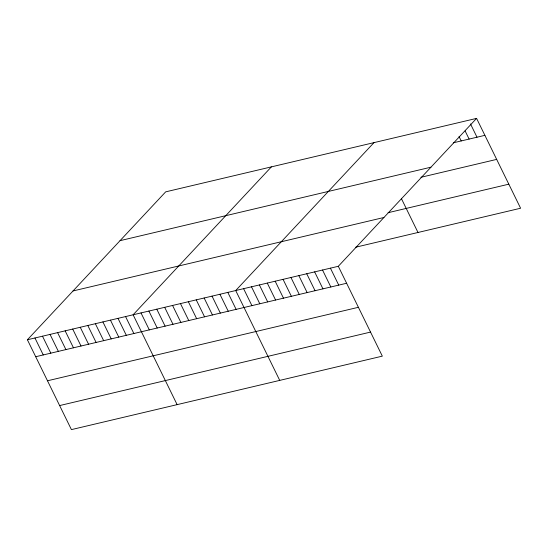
<?xml version="1.0" encoding="UTF-8"?>
<svg xmlns="http://www.w3.org/2000/svg" width="548" height="548" viewBox="0 0 548 548"><rect width="100%" height="100%" fill="white"/><g stroke="black" fill="none" stroke-linecap="round" stroke-linejoin="round"><path stroke-width="0.82" d="M476.582 118.382L338.308 266.294L382.326 356.145L71.418 429.618L27.4 339.767L165.674 191.855L476.582 118.382L520.6 208.233L355.652 247.216M271.383 166.873L133.109 314.785L177.127 404.636M373.983 142.624L235.709 290.536L279.727 380.394M453.319 142.802L484.891 135.342M120.039 240.668L430.954 167.188M420.905 177.299L496.673 159.393M388.066 212.713L508.818 184.176M73.028 290.954L383.943 217.481M27.4 339.767L338.308 266.294M35.709 356.727L346.617 283.254M47.491 380.785L358.406 307.305M59.636 405.568L370.544 332.088M470.492 123.93L477 137.206M465.129 130.958L469.109 139.069M459.046 136.514L461.211 140.939M401.431 198.664L418.001 232.482M330.417 268.157L338.726 285.118M322.525 270.02L330.834 286.981M314.634 271.883L322.943 288.851M306.743 273.753L315.052 290.714M298.845 275.617L307.154 292.577M290.954 277.48L299.263 294.44M283.063 279.35L291.372 296.31M275.171 281.213L283.48 298.174M267.28 283.076L275.589 300.037M259.389 284.939L267.698 301.907M251.491 286.81L259.8 303.77M243.6 288.673L251.909 305.633M227.817 292.406L236.126 309.367M219.926 294.269L228.235 311.23M212.035 296.132L220.344 313.093M204.137 297.996L212.446 314.956M196.246 299.866L204.555 316.826M188.354 301.729L196.664 318.689M180.463 303.592L188.772 320.553M172.572 305.462L180.881 322.423M164.681 307.325L172.99 324.286M156.783 309.188L165.099 326.149M148.892 311.052L157.201 328.012M141 312.922L149.309 329.882M125.561 316.566L133.87 333.533M118.005 318.354L126.314 335.314M110.456 320.135L118.765 337.102M102.908 321.923L111.217 338.883M95.359 323.704L103.668 340.671M87.803 325.491L96.112 342.452M80.255 327.272L88.564 344.24M72.706 329.06L81.015 346.021M65.15 330.841L73.459 347.809M57.602 332.629L65.911 349.59M50.053 334.41L58.362 351.378M42.504 336.198L50.813 353.159M34.949 337.979L43.258 354.946"/></g></svg>
